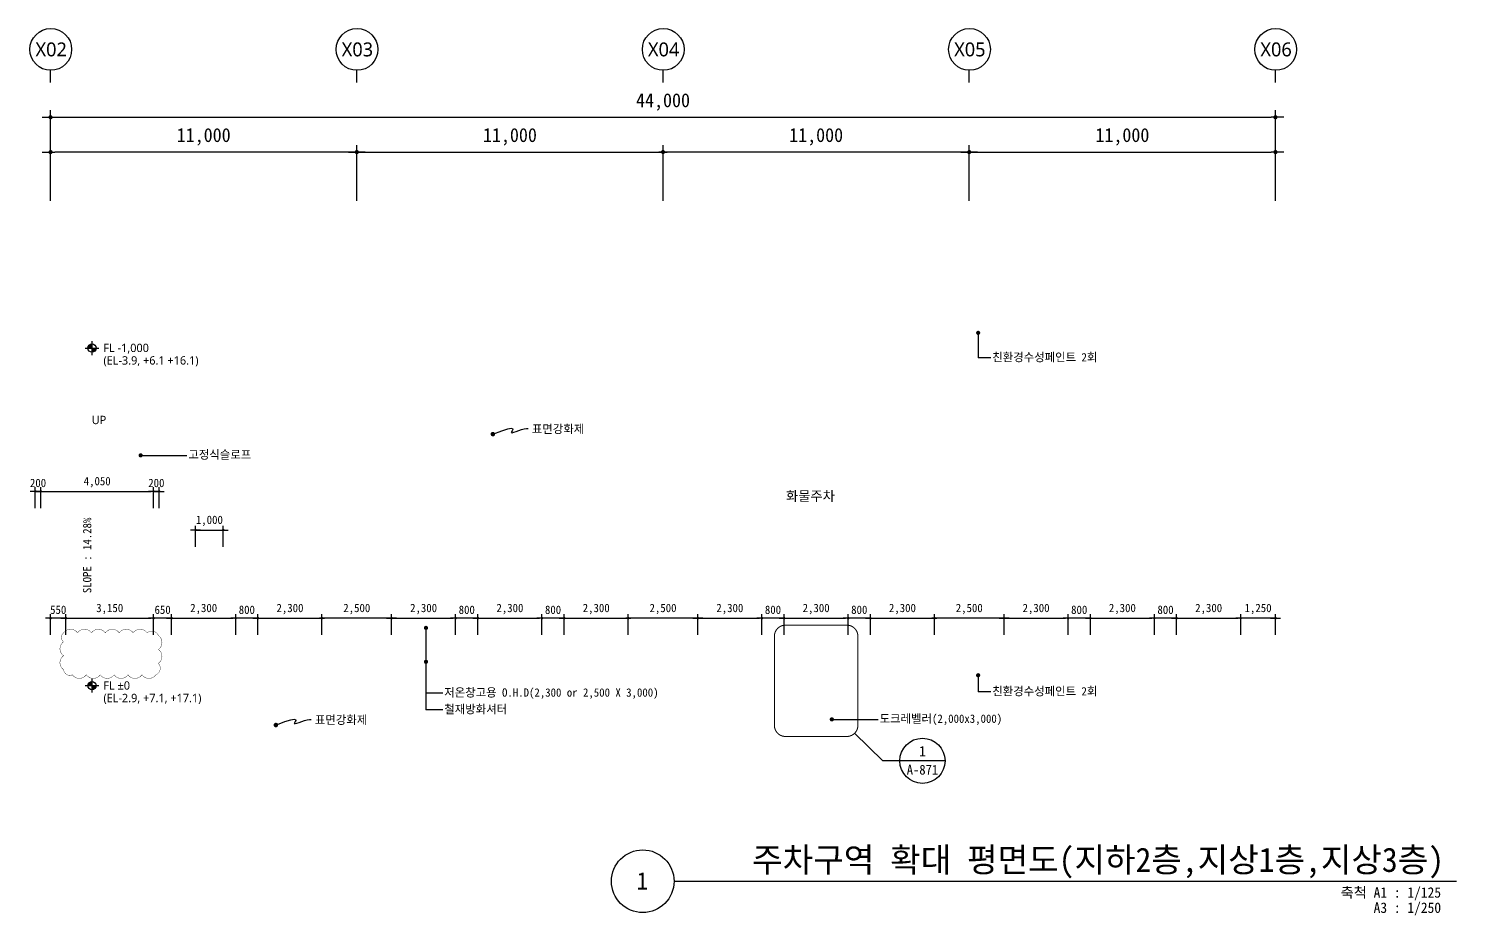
# Model space of a CAD drawing. Header units: inches. Extents: x 3675 to 732988, y -33059 to 70575.
# Drawn here: x 440987 to 492277, y 37964 to 69825 of the extents above; entities that cross this region are included whole.
import ezdxf
from ezdxf.enums import TextEntityAlignment as Align

# ---------------------------------------------------------------- set-up
doc = ezdxf.new("R2010")
doc.units = ezdxf.units.IN
doc.header["$MEASUREMENT"] = 0
doc.linetypes.add('DASHDOTX2', pattern=[2, 1, -0.5, 0, -0.5])
doc.layers.get('0').update_dxf_attribs({"linetype": 'CONTINUOUS'})
for name, color, linetype, lineweight in [('A-AXIS-BUBL', 7, 'CONTINUOUS', 25), ('A-DIMS', 7, 'CONTINUOUS', 25), ('A-MKXS-LEAD', 7, 'CONTINUOUS', 25), ('A-MKXS-MAK2', 3, 'DASHDOTX2', 25), ('A-MKXS-TEXT1', 3, 'CONTINUOUS', 25), ('A-MKXS-TEXT2', 7, 'CONTINUOUS', 25), ('A-MKXX-NAME', 3, 'CONTINUOUS', 25), ('A-XXXX-SYMB', 7, 'CONTINUOUS', 25), ('A-XXXX-TXT1', 3, 'CONTINUOUS', 25), ('A-XXXX-TXT2', 3, 'CONTINUOUS', 25), ('REV-202205', 20, 'CONTINUOUS', 25)]:
    doc.layers.add(name, color=color, linetype=linetype, lineweight=lineweight)
doc.styles.add('HY울릉도L', font='H2GTRE.TTF')
doc.styles.add('돋움체', font='')
doc.styles.add('맑은고딕', font='malgun.ttf')
doc.styles.get('돋움체').set_extended_font_data('DotumChe')
doc.dimstyles.new('CDIM', dxfattribs={"dimtxt": 2, "dimasz": 0.6, "dimexe": 1, "dimexo": 1, "dimgap": 1, "dimtad": 1, "dimdec": 0, "dimrnd": 0.5, "dimzin": 0, "dimdsep": 32, "dimlunit": 6, "dimtxsty": 'HY울릉도L', "dimblk1": '_CIDOT', "dimblk2": '_CIDOT', "dimsah": 1, "dimcen": 4.5, "dimclrd": 2, "dimclre": 2, "dimclrt": 7, "dimadec": 0, "dimazin": 0, "dimtfac": 1, "dimtdec": 0, "dimtix": 1, "dimtmove": 2, "dimatfit": 1, "dimldrblk": '_CIDOT', "dimfxl": 1, "dimtolj": 1, "dimtzin": 0, "dimlwd": -1, "dimarcsym": 0})

# ---------------------------------------------------------------- blocks, each defined once
blk = doc.blocks.new('_CIDOT')
at = {"color": 0, "linetype": 'ByBlock'}
blk.add_line((2, 0), (-1, 0), dxfattribs=at)
at = {"color": 0, "linetype": 'ByBlock', "const_width": 0.5}
blk.add_lwpolyline([(-0.25, 0, 1), (0.25, 0, 1)], format="xyb", close=True, dxfattribs=at)
blk = doc.blocks.new('*D474')
at = {"layer": 'A-DIMS', "lineweight": -2, "transparency": 16777216}
for p, q in [((445477, 48043), (445477, 48793)), ((446127, 48043), (446127, 48793))]:
    blk.add_line(p, q, dxfattribs=at)
at = {"layer": 'A-DIMS', "transparency": 16777216}
for p, q in [((445387, 48643), (445297, 48643)), ((446127, 48643), (445477, 48643)), ((446217, 48643), (446307, 48643))]:
    blk.add_line(p, q, dxfattribs=at)
at = {"layer": 'A-DIMS', "transparency": 16777216, "xscale": 90, "yscale": 90, "zscale": 90}
blk.add_blockref('_CIDOT', (445477, 48643), dxfattribs=at)
at = {"layer": 'A-DIMS', "transparency": 16777216, "xscale": 90, "yscale": 90, "zscale": 90, "rotation": 180}
blk.add_blockref('_CIDOT', (446127, 48643), dxfattribs=at)
at = {"layer": 'A-DIMS', "color": 3, "transparency": 16777216, "insert": (445802, 48943), "char_height": 300, "attachment_point": 5, "style": '돋움체'}
blk.add_mtext('\\A1;650', dxfattribs=at)
blk = doc.blocks.new('*D475')
at = {"layer": 'A-DIMS', "lineweight": -2, "transparency": 16777216}
for p, q in [((446127, 48043), (446127, 48793)), ((448427, 48043), (448427, 48793))]:
    blk.add_line(p, q, dxfattribs=at)
at = {"layer": 'A-DIMS', "transparency": 16777216}
blk.add_line((446217, 48643), (448337, 48643), dxfattribs=at)
at = {"layer": 'A-DIMS', "transparency": 16777216, "xscale": 90, "yscale": 90, "zscale": 90, "rotation": 180}
blk.add_blockref('_CIDOT', (446127, 48643), dxfattribs=at)
at = {"layer": 'A-DIMS', "transparency": 16777216, "xscale": 90, "yscale": 90, "zscale": 90}
blk.add_blockref('_CIDOT', (448427, 48643), dxfattribs=at)
at = {"layer": 'A-DIMS', "color": 3, "transparency": 16777216, "insert": (447277, 48972), "char_height": 300, "attachment_point": 5, "style": '돋움체'}
blk.add_mtext('\\A1;2,300', dxfattribs=at)
blk = doc.blocks.new('*D476')
at = {"layer": 'A-DIMS', "lineweight": -2, "transparency": 16777216}
for p, q in [((451527, 48043), (451527, 48793)), ((454027, 48043), (454027, 48793))]:
    blk.add_line(p, q, dxfattribs=at)
at = {"layer": 'A-DIMS', "transparency": 16777216}
blk.add_line((453937, 48643), (451617, 48643), dxfattribs=at)
at = {"layer": 'A-DIMS', "transparency": 16777216, "xscale": 90, "yscale": 90, "zscale": 90, "rotation": 180}
blk.add_blockref('_CIDOT', (451527, 48643), dxfattribs=at)
at = {"layer": 'A-DIMS', "transparency": 16777216, "xscale": 90, "yscale": 90, "zscale": 90}
blk.add_blockref('_CIDOT', (454027, 48643), dxfattribs=at)
at = {"layer": 'A-DIMS', "color": 3, "transparency": 16777216, "insert": (452777, 48972), "char_height": 300, "attachment_point": 5, "style": '돋움체'}
blk.add_mtext('\\A1;2,500', dxfattribs=at)
blk = doc.blocks.new('*D477')
at = {"layer": 'A-DIMS', "lineweight": -2, "transparency": 16777216}
for p, q in [((442327, 48043), (442327, 48793)), ((445477, 48043), (445477, 48793))]:
    blk.add_line(p, q, dxfattribs=at)
at = {"layer": 'A-DIMS', "transparency": 16777216}
blk.add_line((442417, 48643), (445387, 48643), dxfattribs=at)
at = {"layer": 'A-DIMS', "transparency": 16777216, "xscale": 90, "yscale": 90, "zscale": 90, "rotation": 180}
blk.add_blockref('_CIDOT', (442327, 48643), dxfattribs=at)
at = {"layer": 'A-DIMS', "transparency": 16777216, "xscale": 90, "yscale": 90, "zscale": 90}
blk.add_blockref('_CIDOT', (445477, 48643), dxfattribs=at)
at = {"layer": 'A-DIMS', "color": 3, "transparency": 16777216, "insert": (443902, 48972), "char_height": 300, "attachment_point": 5, "style": '돋움체'}
blk.add_mtext('\\A1;3,150', dxfattribs=at)
blk = doc.blocks.new('*D478')
at = {"layer": 'A-DIMS', "lineweight": -2, "transparency": 16777216}
for p, q in [((441777, 48043), (441777, 48793)), ((442327, 48043), (442327, 48793))]:
    blk.add_line(p, q, dxfattribs=at)
at = {"layer": 'A-DIMS', "transparency": 16777216}
for p, q in [((441687, 48643), (441597, 48643)), ((442327, 48643), (441777, 48643)), ((442417, 48643), (442507, 48643))]:
    blk.add_line(p, q, dxfattribs=at)
at = {"layer": 'A-DIMS', "transparency": 16777216, "xscale": 90, "yscale": 90, "zscale": 90}
blk.add_blockref('_CIDOT', (441777, 48643), dxfattribs=at)
at = {"layer": 'A-DIMS', "transparency": 16777216, "xscale": 90, "yscale": 90, "zscale": 90, "rotation": 180}
blk.add_blockref('_CIDOT', (442327, 48643), dxfattribs=at)
at = {"layer": 'A-DIMS', "color": 3, "transparency": 16777216, "insert": (442052, 48943), "char_height": 300, "attachment_point": 5, "style": '돋움체'}
blk.add_mtext('\\A1;550', dxfattribs=at)
blk = doc.blocks.new('*D479')
at = {"layer": 'A-DIMS', "lineweight": -2, "transparency": 16777216}
for p, q in [((448427, 48043), (448427, 48793)), ((449227, 48043), (449227, 48793))]:
    blk.add_line(p, q, dxfattribs=at)
at = {"layer": 'A-DIMS', "transparency": 16777216}
for p, q in [((448337, 48643), (448247, 48643)), ((449227, 48643), (448427, 48643)), ((449317, 48643), (449407, 48643))]:
    blk.add_line(p, q, dxfattribs=at)
at = {"layer": 'A-DIMS', "transparency": 16777216, "xscale": 90, "yscale": 90, "zscale": 90}
blk.add_blockref('_CIDOT', (448427, 48643), dxfattribs=at)
at = {"layer": 'A-DIMS', "transparency": 16777216, "xscale": 90, "yscale": 90, "zscale": 90, "rotation": 180}
blk.add_blockref('_CIDOT', (449227, 48643), dxfattribs=at)
at = {"layer": 'A-DIMS', "color": 3, "transparency": 16777216, "insert": (448827, 48943), "char_height": 300, "attachment_point": 5, "style": '돋움체'}
blk.add_mtext('\\A1;800', dxfattribs=at)
blk = doc.blocks.new('*D480')
at = {"layer": 'A-DIMS', "lineweight": -2, "transparency": 16777216}
for p, q in [((449227, 48043), (449227, 48793)), ((451527, 48043), (451527, 48793))]:
    blk.add_line(p, q, dxfattribs=at)
at = {"layer": 'A-DIMS', "transparency": 16777216}
blk.add_line((449317, 48643), (451437, 48643), dxfattribs=at)
at = {"layer": 'A-DIMS', "transparency": 16777216, "xscale": 90, "yscale": 90, "zscale": 90, "rotation": 180}
blk.add_blockref('_CIDOT', (449227, 48643), dxfattribs=at)
at = {"layer": 'A-DIMS', "transparency": 16777216, "xscale": 90, "yscale": 90, "zscale": 90}
blk.add_blockref('_CIDOT', (451527, 48643), dxfattribs=at)
at = {"layer": 'A-DIMS', "color": 3, "transparency": 16777216, "insert": (450377, 48972), "char_height": 300, "attachment_point": 5, "style": '돋움체'}
blk.add_mtext('\\A1;2,300', dxfattribs=at)
blk = doc.blocks.new('*D481')
at = {"layer": 'A-DIMS', "lineweight": -2, "transparency": 16777216}
for p, q in [((454027, 48043), (454027, 48793)), ((456327, 48043), (456327, 48793))]:
    blk.add_line(p, q, dxfattribs=at)
at = {"layer": 'A-DIMS', "transparency": 16777216}
blk.add_line((454117, 48643), (456237, 48643), dxfattribs=at)
at = {"layer": 'A-DIMS', "transparency": 16777216, "xscale": 90, "yscale": 90, "zscale": 90, "rotation": 180}
blk.add_blockref('_CIDOT', (454027, 48643), dxfattribs=at)
at = {"layer": 'A-DIMS', "transparency": 16777216, "xscale": 90, "yscale": 90, "zscale": 90}
blk.add_blockref('_CIDOT', (456327, 48643), dxfattribs=at)
at = {"layer": 'A-DIMS', "color": 3, "transparency": 16777216, "insert": (455177, 48972), "char_height": 300, "attachment_point": 5, "style": '돋움체'}
blk.add_mtext('\\A1;2,300', dxfattribs=at)
blk = doc.blocks.new('*D482')
at = {"layer": 'A-DIMS', "lineweight": -2, "transparency": 16777216}
for p, q in [((456327, 48043), (456327, 48793)), ((457127, 48043), (457127, 48793))]:
    blk.add_line(p, q, dxfattribs=at)
at = {"layer": 'A-DIMS', "transparency": 16777216}
for p, q in [((456237, 48643), (456147, 48643)), ((457127, 48643), (456327, 48643)), ((457217, 48643), (457307, 48643))]:
    blk.add_line(p, q, dxfattribs=at)
at = {"layer": 'A-DIMS', "transparency": 16777216, "xscale": 90, "yscale": 90, "zscale": 90}
blk.add_blockref('_CIDOT', (456327, 48643), dxfattribs=at)
at = {"layer": 'A-DIMS', "transparency": 16777216, "xscale": 90, "yscale": 90, "zscale": 90, "rotation": 180}
blk.add_blockref('_CIDOT', (457127, 48643), dxfattribs=at)
at = {"layer": 'A-DIMS', "color": 3, "transparency": 16777216, "insert": (456727, 48943), "char_height": 300, "attachment_point": 5, "style": '돋움체'}
blk.add_mtext('\\A1;800', dxfattribs=at)
blk = doc.blocks.new('*D483')
at = {"layer": 'A-DIMS', "lineweight": -2, "transparency": 16777216}
for p, q in [((457127, 48043), (457127, 48793)), ((459427, 48043), (459427, 48793))]:
    blk.add_line(p, q, dxfattribs=at)
at = {"layer": 'A-DIMS', "transparency": 16777216}
blk.add_line((457217, 48643), (459337, 48643), dxfattribs=at)
at = {"layer": 'A-DIMS', "transparency": 16777216, "xscale": 90, "yscale": 90, "zscale": 90, "rotation": 180}
blk.add_blockref('_CIDOT', (457127, 48643), dxfattribs=at)
at = {"layer": 'A-DIMS', "transparency": 16777216, "xscale": 90, "yscale": 90, "zscale": 90}
blk.add_blockref('_CIDOT', (459427, 48643), dxfattribs=at)
at = {"layer": 'A-DIMS', "color": 3, "transparency": 16777216, "insert": (458277, 48972), "char_height": 300, "attachment_point": 5, "style": '돋움체'}
blk.add_mtext('\\A1;2,300', dxfattribs=at)
blk = doc.blocks.new('*D484')
at = {"layer": 'A-DIMS', "lineweight": -2, "transparency": 16777216}
for p, q in [((459427, 48043), (459427, 48793)), ((460227, 48043), (460227, 48793))]:
    blk.add_line(p, q, dxfattribs=at)
at = {"layer": 'A-DIMS', "transparency": 16777216}
for p, q in [((459337, 48643), (459247, 48643)), ((460227, 48643), (459427, 48643)), ((460317, 48643), (460407, 48643))]:
    blk.add_line(p, q, dxfattribs=at)
at = {"layer": 'A-DIMS', "transparency": 16777216, "xscale": 90, "yscale": 90, "zscale": 90}
blk.add_blockref('_CIDOT', (459427, 48643), dxfattribs=at)
at = {"layer": 'A-DIMS', "transparency": 16777216, "xscale": 90, "yscale": 90, "zscale": 90, "rotation": 180}
blk.add_blockref('_CIDOT', (460227, 48643), dxfattribs=at)
at = {"layer": 'A-DIMS', "color": 3, "transparency": 16777216, "insert": (459827, 48943), "char_height": 300, "attachment_point": 5, "style": '돋움체'}
blk.add_mtext('\\A1;800', dxfattribs=at)
blk = doc.blocks.new('*D485')
at = {"layer": 'A-DIMS', "lineweight": -2, "transparency": 16777216}
for p, q in [((460227, 48043), (460227, 48793)), ((462527, 48043), (462527, 48793))]:
    blk.add_line(p, q, dxfattribs=at)
at = {"layer": 'A-DIMS', "transparency": 16777216}
blk.add_line((460317, 48643), (462437, 48643), dxfattribs=at)
at = {"layer": 'A-DIMS', "transparency": 16777216, "xscale": 90, "yscale": 90, "zscale": 90, "rotation": 180}
blk.add_blockref('_CIDOT', (460227, 48643), dxfattribs=at)
at = {"layer": 'A-DIMS', "transparency": 16777216, "xscale": 90, "yscale": 90, "zscale": 90}
blk.add_blockref('_CIDOT', (462527, 48643), dxfattribs=at)
at = {"layer": 'A-DIMS', "color": 3, "transparency": 16777216, "insert": (461377, 48972), "char_height": 300, "attachment_point": 5, "style": '돋움체'}
blk.add_mtext('\\A1;2,300', dxfattribs=at)
blk = doc.blocks.new('*D486')
at = {"layer": 'A-DIMS', "lineweight": -2, "transparency": 16777216}
for p, q in [((462527, 48043), (462527, 48793)), ((465027, 48043), (465027, 48793))]:
    blk.add_line(p, q, dxfattribs=at)
at = {"layer": 'A-DIMS', "transparency": 16777216}
blk.add_line((464937, 48643), (462617, 48643), dxfattribs=at)
at = {"layer": 'A-DIMS', "transparency": 16777216, "xscale": 90, "yscale": 90, "zscale": 90, "rotation": 180}
blk.add_blockref('_CIDOT', (462527, 48643), dxfattribs=at)
at = {"layer": 'A-DIMS', "transparency": 16777216, "xscale": 90, "yscale": 90, "zscale": 90}
blk.add_blockref('_CIDOT', (465027, 48643), dxfattribs=at)
at = {"layer": 'A-DIMS', "color": 3, "transparency": 16777216, "insert": (463777, 48972), "char_height": 300, "attachment_point": 5, "style": '돋움체'}
blk.add_mtext('\\A1;2,500', dxfattribs=at)
blk = doc.blocks.new('*D487')
at = {"layer": 'A-DIMS', "lineweight": -2, "transparency": 16777216}
for p, q in [((465027, 48043), (465027, 48793)), ((467327, 48043), (467327, 48793))]:
    blk.add_line(p, q, dxfattribs=at)
at = {"layer": 'A-DIMS', "transparency": 16777216}
blk.add_line((465117, 48643), (467237, 48643), dxfattribs=at)
at = {"layer": 'A-DIMS', "transparency": 16777216, "xscale": 90, "yscale": 90, "zscale": 90, "rotation": 180}
blk.add_blockref('_CIDOT', (465027, 48643), dxfattribs=at)
at = {"layer": 'A-DIMS', "transparency": 16777216, "xscale": 90, "yscale": 90, "zscale": 90}
blk.add_blockref('_CIDOT', (467327, 48643), dxfattribs=at)
at = {"layer": 'A-DIMS', "color": 3, "transparency": 16777216, "insert": (466177, 48972), "char_height": 300, "attachment_point": 5, "style": '돋움체'}
blk.add_mtext('\\A1;2,300', dxfattribs=at)
blk = doc.blocks.new('*D488')
at = {"layer": 'A-DIMS', "lineweight": -2, "transparency": 16777216}
for p, q in [((467327, 48043), (467327, 48793)), ((468127, 48043), (468127, 48793))]:
    blk.add_line(p, q, dxfattribs=at)
at = {"layer": 'A-DIMS', "transparency": 16777216}
for p, q in [((467237, 48643), (467147, 48643)), ((468127, 48643), (467327, 48643)), ((468217, 48643), (468307, 48643))]:
    blk.add_line(p, q, dxfattribs=at)
at = {"layer": 'A-DIMS', "transparency": 16777216, "xscale": 90, "yscale": 90, "zscale": 90}
blk.add_blockref('_CIDOT', (467327, 48643), dxfattribs=at)
at = {"layer": 'A-DIMS', "transparency": 16777216, "xscale": 90, "yscale": 90, "zscale": 90, "rotation": 180}
blk.add_blockref('_CIDOT', (468127, 48643), dxfattribs=at)
at = {"layer": 'A-DIMS', "color": 3, "transparency": 16777216, "insert": (467727, 48943), "char_height": 300, "attachment_point": 5, "style": '돋움체'}
blk.add_mtext('\\A1;800', dxfattribs=at)
blk = doc.blocks.new('*D489')
at = {"layer": 'A-DIMS', "lineweight": -2, "transparency": 16777216}
for p, q in [((468127, 48043), (468127, 48793)), ((470427, 48043), (470427, 48793))]:
    blk.add_line(p, q, dxfattribs=at)
at = {"layer": 'A-DIMS', "transparency": 16777216}
blk.add_line((468217, 48643), (470337, 48643), dxfattribs=at)
at = {"layer": 'A-DIMS', "transparency": 16777216, "xscale": 90, "yscale": 90, "zscale": 90, "rotation": 180}
blk.add_blockref('_CIDOT', (468127, 48643), dxfattribs=at)
at = {"layer": 'A-DIMS', "transparency": 16777216, "xscale": 90, "yscale": 90, "zscale": 90}
blk.add_blockref('_CIDOT', (470427, 48643), dxfattribs=at)
at = {"layer": 'A-DIMS', "color": 3, "transparency": 16777216, "insert": (469277, 48972), "char_height": 300, "attachment_point": 5, "style": '돋움체'}
blk.add_mtext('\\A1;2,300', dxfattribs=at)
blk = doc.blocks.new('*D490')
at = {"layer": 'A-DIMS', "lineweight": -2, "transparency": 16777216}
for p, q in [((470427, 48043), (470427, 48793)), ((471227, 48043), (471227, 48793))]:
    blk.add_line(p, q, dxfattribs=at)
at = {"layer": 'A-DIMS', "transparency": 16777216}
for p, q in [((470337, 48643), (470247, 48643)), ((471227, 48643), (470427, 48643)), ((471317, 48643), (471407, 48643))]:
    blk.add_line(p, q, dxfattribs=at)
at = {"layer": 'A-DIMS', "transparency": 16777216, "xscale": 90, "yscale": 90, "zscale": 90}
blk.add_blockref('_CIDOT', (470427, 48643), dxfattribs=at)
at = {"layer": 'A-DIMS', "transparency": 16777216, "xscale": 90, "yscale": 90, "zscale": 90, "rotation": 180}
blk.add_blockref('_CIDOT', (471227, 48643), dxfattribs=at)
at = {"layer": 'A-DIMS', "color": 3, "transparency": 16777216, "insert": (470827, 48943), "char_height": 300, "attachment_point": 5, "style": '돋움체'}
blk.add_mtext('\\A1;800', dxfattribs=at)
blk = doc.blocks.new('*D491')
at = {"layer": 'A-DIMS', "lineweight": -2, "transparency": 16777216}
for p, q in [((471227, 48043), (471227, 48793)), ((473527, 48043), (473527, 48793))]:
    blk.add_line(p, q, dxfattribs=at)
at = {"layer": 'A-DIMS', "transparency": 16777216}
blk.add_line((471317, 48643), (473437, 48643), dxfattribs=at)
at = {"layer": 'A-DIMS', "transparency": 16777216, "xscale": 90, "yscale": 90, "zscale": 90, "rotation": 180}
blk.add_blockref('_CIDOT', (471227, 48643), dxfattribs=at)
at = {"layer": 'A-DIMS', "transparency": 16777216, "xscale": 90, "yscale": 90, "zscale": 90}
blk.add_blockref('_CIDOT', (473527, 48643), dxfattribs=at)
at = {"layer": 'A-DIMS', "color": 3, "transparency": 16777216, "insert": (472377, 48972), "char_height": 300, "attachment_point": 5, "style": '돋움체'}
blk.add_mtext('\\A1;2,300', dxfattribs=at)
blk = doc.blocks.new('*D492')
at = {"layer": 'A-DIMS', "lineweight": -2, "transparency": 16777216}
for p, q in [((441427, 52600), (441427, 53350)), ((445477, 52600), (445477, 53350))]:
    blk.add_line(p, q, dxfattribs=at)
at = {"layer": 'A-DIMS', "transparency": 16777216}
blk.add_line((441517, 53200), (445387, 53200), dxfattribs=at)
at = {"layer": 'A-DIMS', "transparency": 16777216, "xscale": 90, "yscale": 90, "zscale": 90, "rotation": 180}
blk.add_blockref('_CIDOT', (441427, 53200), dxfattribs=at)
at = {"layer": 'A-DIMS', "transparency": 16777216, "xscale": 90, "yscale": 90, "zscale": 90}
blk.add_blockref('_CIDOT', (445477, 53200), dxfattribs=at)
at = {"layer": 'A-DIMS', "color": 3, "transparency": 16777216, "insert": (443452, 53528), "char_height": 300, "attachment_point": 5, "style": '돋움체'}
blk.add_mtext('\\A1;4,050', dxfattribs=at)
blk = doc.blocks.new('*D493')
at = {"layer": 'A-DIMS', "lineweight": -2, "transparency": 16777216}
for p, q in [((441227, 52600), (441227, 53350)), ((441427, 52600), (441427, 53350))]:
    blk.add_line(p, q, dxfattribs=at)
at = {"layer": 'A-DIMS', "transparency": 16777216}
for p, q in [((441137, 53200), (441047, 53200)), ((441427, 53200), (441227, 53200)), ((441517, 53200), (441607, 53200))]:
    blk.add_line(p, q, dxfattribs=at)
at = {"layer": 'A-DIMS', "transparency": 16777216, "xscale": 90, "yscale": 90, "zscale": 90}
blk.add_blockref('_CIDOT', (441227, 53200), dxfattribs=at)
at = {"layer": 'A-DIMS', "transparency": 16777216, "xscale": 90, "yscale": 90, "zscale": 90, "rotation": 180}
blk.add_blockref('_CIDOT', (441427, 53200), dxfattribs=at)
at = {"layer": 'A-DIMS', "color": 3, "transparency": 16777216, "insert": (441327, 53500), "char_height": 300, "attachment_point": 5, "style": '돋움체'}
blk.add_mtext('\\A1;200', dxfattribs=at)
blk = doc.blocks.new('*D494')
at = {"layer": 'A-DIMS', "lineweight": -2, "transparency": 16777216}
for p, q in [((445477, 52600), (445477, 53350)), ((445677, 52600), (445677, 53350))]:
    blk.add_line(p, q, dxfattribs=at)
at = {"layer": 'A-DIMS', "transparency": 16777216}
for p, q in [((445387, 53200), (445297, 53200)), ((445677, 53200), (445477, 53200)), ((445767, 53200), (445857, 53200))]:
    blk.add_line(p, q, dxfattribs=at)
at = {"layer": 'A-DIMS', "transparency": 16777216, "xscale": 90, "yscale": 90, "zscale": 90}
blk.add_blockref('_CIDOT', (445477, 53200), dxfattribs=at)
at = {"layer": 'A-DIMS', "transparency": 16777216, "xscale": 90, "yscale": 90, "zscale": 90, "rotation": 180}
blk.add_blockref('_CIDOT', (445677, 53200), dxfattribs=at)
at = {"layer": 'A-DIMS', "color": 3, "transparency": 16777216, "insert": (445577, 53500), "char_height": 300, "attachment_point": 5, "style": '돋움체'}
blk.add_mtext('\\A1;200', dxfattribs=at)
blk = doc.blocks.new('*D495')
at = {"layer": 'A-DIMS', "lineweight": -2, "transparency": 16777216}
for p, q in [((441777, 63638), (441777, 65638)), ((452777, 63638), (452777, 65638))]:
    blk.add_line(p, q, dxfattribs=at)
at = {"layer": 'A-DIMS', "transparency": 16777216}
blk.add_line((452627, 65388), (441927, 65388), dxfattribs=at)
at = {"layer": 'A-DIMS', "transparency": 16777216, "xscale": 150, "yscale": 150, "zscale": 150, "rotation": 180}
blk.add_blockref('_CIDOT', (441777, 65388), dxfattribs=at)
at = {"layer": 'A-DIMS', "transparency": 16777216, "xscale": 150, "yscale": 150, "zscale": 150}
blk.add_blockref('_CIDOT', (452777, 65388), dxfattribs=at)
at = {"layer": 'A-DIMS', "color": 3, "transparency": 16777216, "insert": (447277, 65935), "char_height": 500, "attachment_point": 5, "style": '돋움체'}
blk.add_mtext('\\A1;11,000', dxfattribs=at)
blk = doc.blocks.new('*D496')
at = {"layer": 'A-DIMS', "lineweight": -2, "transparency": 16777216}
for p, q in [((441777, 63638), (441777, 66888)), ((485777, 63638), (485777, 66888))]:
    blk.add_line(p, q, dxfattribs=at)
at = {"layer": 'A-DIMS', "transparency": 16777216}
blk.add_line((441927, 66638), (485627, 66638), dxfattribs=at)
at = {"layer": 'A-DIMS', "transparency": 16777216, "xscale": 150, "yscale": 150, "zscale": 150, "rotation": 180}
blk.add_blockref('_CIDOT', (441777, 66638), dxfattribs=at)
at = {"layer": 'A-DIMS', "transparency": 16777216, "xscale": 150, "yscale": 150, "zscale": 150}
blk.add_blockref('_CIDOT', (485777, 66638), dxfattribs=at)
at = {"layer": 'A-DIMS', "color": 3, "transparency": 16777216, "insert": (463777, 67185), "char_height": 500, "attachment_point": 5, "style": '돋움체'}
blk.add_mtext('\\A1;44,000', dxfattribs=at)
blk = doc.blocks.new('*D497')
at = {"layer": 'A-DIMS', "lineweight": -2, "transparency": 16777216}
for p, q in [((452777, 63638), (452777, 65638)), ((463777, 63638), (463777, 65638))]:
    blk.add_line(p, q, dxfattribs=at)
at = {"layer": 'A-DIMS', "transparency": 16777216}
blk.add_line((452927, 65388), (463627, 65388), dxfattribs=at)
at = {"layer": 'A-DIMS', "transparency": 16777216, "xscale": 150, "yscale": 150, "zscale": 150, "rotation": 180}
blk.add_blockref('_CIDOT', (452777, 65388), dxfattribs=at)
at = {"layer": 'A-DIMS', "transparency": 16777216, "xscale": 150, "yscale": 150, "zscale": 150}
blk.add_blockref('_CIDOT', (463777, 65388), dxfattribs=at)
at = {"layer": 'A-DIMS', "color": 3, "transparency": 16777216, "insert": (458277, 65935), "char_height": 500, "attachment_point": 5, "style": '돋움체'}
blk.add_mtext('\\A1;11,000', dxfattribs=at)
blk = doc.blocks.new('*D498')
at = {"layer": 'A-DIMS', "lineweight": -2, "transparency": 16777216}
for p, q in [((474777, 63638), (474777, 65638)), ((485777, 63638), (485777, 65638))]:
    blk.add_line(p, q, dxfattribs=at)
at = {"layer": 'A-DIMS', "transparency": 16777216}
blk.add_line((474927, 65388), (485627, 65388), dxfattribs=at)
at = {"layer": 'A-DIMS', "transparency": 16777216, "xscale": 150, "yscale": 150, "zscale": 150, "rotation": 180}
blk.add_blockref('_CIDOT', (474777, 65388), dxfattribs=at)
at = {"layer": 'A-DIMS', "transparency": 16777216, "xscale": 150, "yscale": 150, "zscale": 150}
blk.add_blockref('_CIDOT', (485777, 65388), dxfattribs=at)
at = {"layer": 'A-DIMS', "color": 3, "transparency": 16777216, "insert": (480277, 65935), "char_height": 500, "attachment_point": 5, "style": '돋움체'}
blk.add_mtext('\\A1;11,000', dxfattribs=at)
blk = doc.blocks.new('*D499')
at = {"layer": 'A-DIMS', "lineweight": -2, "transparency": 16777216}
for p, q in [((463777, 63638), (463777, 65638)), ((474777, 63638), (474777, 65638))]:
    blk.add_line(p, q, dxfattribs=at)
at = {"layer": 'A-DIMS', "transparency": 16777216}
blk.add_line((474627, 65388), (463927, 65388), dxfattribs=at)
at = {"layer": 'A-DIMS', "transparency": 16777216, "xscale": 150, "yscale": 150, "zscale": 150, "rotation": 180}
blk.add_blockref('_CIDOT', (463777, 65388), dxfattribs=at)
at = {"layer": 'A-DIMS', "transparency": 16777216, "xscale": 150, "yscale": 150, "zscale": 150}
blk.add_blockref('_CIDOT', (474777, 65388), dxfattribs=at)
at = {"layer": 'A-DIMS', "color": 3, "transparency": 16777216, "insert": (469277, 65935), "char_height": 500, "attachment_point": 5, "style": '돋움체'}
blk.add_mtext('\\A1;11,000', dxfattribs=at)
blk = doc.blocks.new('*D468')
at = {"layer": 'A-DIMS', "lineweight": -2, "transparency": 16777216}
for p, q in [((473527, 48043), (473527, 48793)), ((476027, 48043), (476027, 48793))]:
    blk.add_line(p, q, dxfattribs=at)
at = {"layer": 'A-DIMS', "transparency": 16777216}
blk.add_line((475937, 48643), (473617, 48643), dxfattribs=at)
at = {"layer": 'A-DIMS', "transparency": 16777216, "xscale": 90, "yscale": 90, "zscale": 90, "rotation": 180}
blk.add_blockref('_CIDOT', (473527, 48643), dxfattribs=at)
at = {"layer": 'A-DIMS', "transparency": 16777216, "xscale": 90, "yscale": 90, "zscale": 90}
blk.add_blockref('_CIDOT', (476027, 48643), dxfattribs=at)
at = {"layer": 'A-DIMS', "color": 3, "transparency": 16777216, "insert": (474777, 48972), "char_height": 300, "attachment_point": 5, "style": '돋움체'}
blk.add_mtext('\\A1;2,500', dxfattribs=at)
blk = doc.blocks.new('*D469')
at = {"layer": 'A-DIMS', "lineweight": -2, "transparency": 16777216}
for p, q in [((476027, 48043), (476027, 48793)), ((478327, 48043), (478327, 48793))]:
    blk.add_line(p, q, dxfattribs=at)
at = {"layer": 'A-DIMS', "transparency": 16777216}
blk.add_line((476117, 48643), (478237, 48643), dxfattribs=at)
at = {"layer": 'A-DIMS', "transparency": 16777216, "xscale": 90, "yscale": 90, "zscale": 90, "rotation": 180}
blk.add_blockref('_CIDOT', (476027, 48643), dxfattribs=at)
at = {"layer": 'A-DIMS', "transparency": 16777216, "xscale": 90, "yscale": 90, "zscale": 90}
blk.add_blockref('_CIDOT', (478327, 48643), dxfattribs=at)
at = {"layer": 'A-DIMS', "color": 3, "transparency": 16777216, "insert": (477177, 48972), "char_height": 300, "attachment_point": 5, "style": '돋움체'}
blk.add_mtext('\\A1;2,300', dxfattribs=at)
blk = doc.blocks.new('*D470')
at = {"layer": 'A-DIMS', "lineweight": -2, "transparency": 16777216}
for p, q in [((478327, 48043), (478327, 48793)), ((479127, 48043), (479127, 48793))]:
    blk.add_line(p, q, dxfattribs=at)
at = {"layer": 'A-DIMS', "transparency": 16777216}
for p, q in [((478237, 48643), (478147, 48643)), ((479127, 48643), (478327, 48643)), ((479217, 48643), (479307, 48643))]:
    blk.add_line(p, q, dxfattribs=at)
at = {"layer": 'A-DIMS', "transparency": 16777216, "xscale": 90, "yscale": 90, "zscale": 90}
blk.add_blockref('_CIDOT', (478327, 48643), dxfattribs=at)
at = {"layer": 'A-DIMS', "transparency": 16777216, "xscale": 90, "yscale": 90, "zscale": 90, "rotation": 180}
blk.add_blockref('_CIDOT', (479127, 48643), dxfattribs=at)
at = {"layer": 'A-DIMS', "color": 3, "transparency": 16777216, "insert": (478727, 48943), "char_height": 300, "attachment_point": 5, "style": '돋움체'}
blk.add_mtext('\\A1;800', dxfattribs=at)
blk = doc.blocks.new('*D471')
at = {"layer": 'A-DIMS', "lineweight": -2, "transparency": 16777216}
for p, q in [((479127, 48043), (479127, 48793)), ((481427, 48043), (481427, 48793))]:
    blk.add_line(p, q, dxfattribs=at)
at = {"layer": 'A-DIMS', "transparency": 16777216}
blk.add_line((479217, 48643), (481337, 48643), dxfattribs=at)
at = {"layer": 'A-DIMS', "transparency": 16777216, "xscale": 90, "yscale": 90, "zscale": 90, "rotation": 180}
blk.add_blockref('_CIDOT', (479127, 48643), dxfattribs=at)
at = {"layer": 'A-DIMS', "transparency": 16777216, "xscale": 90, "yscale": 90, "zscale": 90}
blk.add_blockref('_CIDOT', (481427, 48643), dxfattribs=at)
at = {"layer": 'A-DIMS', "color": 3, "transparency": 16777216, "insert": (480277, 48972), "char_height": 300, "attachment_point": 5, "style": '돋움체'}
blk.add_mtext('\\A1;2,300', dxfattribs=at)
blk = doc.blocks.new('*D472')
at = {"layer": 'A-DIMS', "lineweight": -2, "transparency": 16777216}
for p, q in [((481427, 48043), (481427, 48793)), ((482227, 48043), (482227, 48793))]:
    blk.add_line(p, q, dxfattribs=at)
at = {"layer": 'A-DIMS', "transparency": 16777216}
for p, q in [((481337, 48643), (481247, 48643)), ((482227, 48643), (481427, 48643)), ((482317, 48643), (482407, 48643))]:
    blk.add_line(p, q, dxfattribs=at)
at = {"layer": 'A-DIMS', "transparency": 16777216, "xscale": 90, "yscale": 90, "zscale": 90}
blk.add_blockref('_CIDOT', (481427, 48643), dxfattribs=at)
at = {"layer": 'A-DIMS', "transparency": 16777216, "xscale": 90, "yscale": 90, "zscale": 90, "rotation": 180}
blk.add_blockref('_CIDOT', (482227, 48643), dxfattribs=at)
at = {"layer": 'A-DIMS', "color": 3, "transparency": 16777216, "insert": (481827, 48943), "char_height": 300, "attachment_point": 5, "style": '돋움체'}
blk.add_mtext('\\A1;800', dxfattribs=at)
blk = doc.blocks.new('*D473')
at = {"layer": 'A-DIMS', "lineweight": -2, "transparency": 16777216}
for p, q in [((482227, 48043), (482227, 48793)), ((484527, 48043), (484527, 48793))]:
    blk.add_line(p, q, dxfattribs=at)
at = {"layer": 'A-DIMS', "transparency": 16777216}
blk.add_line((482317, 48643), (484437, 48643), dxfattribs=at)
at = {"layer": 'A-DIMS', "transparency": 16777216, "xscale": 90, "yscale": 90, "zscale": 90, "rotation": 180}
blk.add_blockref('_CIDOT', (482227, 48643), dxfattribs=at)
at = {"layer": 'A-DIMS', "transparency": 16777216, "xscale": 90, "yscale": 90, "zscale": 90}
blk.add_blockref('_CIDOT', (484527, 48643), dxfattribs=at)
at = {"layer": 'A-DIMS', "color": 3, "transparency": 16777216, "insert": (483377, 48972), "char_height": 300, "attachment_point": 5, "style": '돋움체'}
blk.add_mtext('\\A1;2,300', dxfattribs=at)
blk = doc.blocks.new('*D501')
at = {"layer": 'A-DIMS', "transparency": 16777216}
for p, q in [((446892, 51810), (446802, 51810)), ((446982, 51810), (447982, 51810)), ((448072, 51810), (448162, 51810))]:
    blk.add_line(p, q, dxfattribs=at)
at = {"layer": 'A-DIMS', "lineweight": -2, "transparency": 16777216}
for p, q in [((446982, 51210), (446982, 51960)), ((447982, 51210), (447982, 51960))]:
    blk.add_line(p, q, dxfattribs=at)
at = {"layer": 'A-DIMS', "transparency": 16777216, "xscale": 90, "yscale": 90, "zscale": 90}
blk.add_blockref('_CIDOT', (446982, 51810), dxfattribs=at)
at = {"layer": 'A-DIMS', "transparency": 16777216, "xscale": 90, "yscale": 90, "zscale": 90, "rotation": 180}
blk.add_blockref('_CIDOT', (447982, 51810), dxfattribs=at)
at = {"layer": 'A-DIMS', "color": 3, "transparency": 16777216, "insert": (447482, 52138), "char_height": 300, "attachment_point": 5, "style": '돋움체'}
blk.add_mtext('\\A1;1,000', dxfattribs=at)
blk = doc.blocks.new('*D538')
at = {"layer": 'A-DIMS', "lineweight": -2, "transparency": 16777216}
for p, q in [((484527, 48043), (484527, 48793)), ((485777, 48043), (485777, 48793))]:
    blk.add_line(p, q, dxfattribs=at)
at = {"layer": 'A-DIMS', "transparency": 16777216}
for p, q in [((484437, 48643), (484347, 48643)), ((485777, 48643), (484527, 48643)), ((485867, 48643), (485957, 48643))]:
    blk.add_line(p, q, dxfattribs=at)
at = {"layer": 'A-DIMS', "transparency": 16777216, "xscale": 90, "yscale": 90, "zscale": 90}
blk.add_blockref('_CIDOT', (484527, 48643), dxfattribs=at)
at = {"layer": 'A-DIMS', "transparency": 16777216, "xscale": 90, "yscale": 90, "zscale": 90, "rotation": 180}
blk.add_blockref('_CIDOT', (485777, 48643), dxfattribs=at)
at = {"layer": 'A-DIMS', "color": 3, "transparency": 16777216, "insert": (485152, 48972), "char_height": 300, "attachment_point": 5, "style": '돋움체'}
blk.add_mtext('\\A1;1,250', dxfattribs=at)

msp = doc.modelspace()

# ---------------------------------------------------------------- hatches: boundary and pattern name
at = {"layer": 'A-XXXX-SYMB'}
h = msp.add_hatch(color=256, dxfattribs=at)
h.paths.add_polyline_path([(443265.4, 58496.5, 0.4142136), (443115.4, 58346.5), (443265.4, 58346.5)])
h.paths.add_polyline_path([(443415.4, 58346.5), (443265.4, 58346.5), (443265.4, 58196.5, 0.4142136)])
h = msp.add_hatch(color=256, dxfattribs=at)
h.paths.add_polyline_path([(443265.4, 46368.8, 0.4142136), (443115.4, 46218.8), (443265.4, 46218.8)])
h.paths.add_polyline_path([(443415.4, 46218.8), (443265.4, 46218.8), (443265.4, 46068.8, 0.4142136)])

# ---------------------------------------------------------------- linework, layer by layer
for p, q in [((475547.2, 57993.1), (475097.2, 57993.1)), ((455862.5, 45947.4), (455262.5, 45947.4)), ((475547.2, 45993.1), (475097.2, 45993.1)), ((455862.5, 45347.4), (455262.5, 45347.4))]:
    msp.add_line(p, q)
at = {"layer": 'A-AXIS-BUBL', "ltscale": 0.2}
for p, q in [((441777.4, 67887.5), (441777.4, 68325)), ((452777.4, 67887.5), (452777.4, 68325)), ((463777.4, 67887.5), (463777.4, 68325)), ((474777.4, 67887.5), (474777.4, 68325)), ((485777.4, 67887.5), (485777.4, 68325))]:
    msp.add_line(p, q, dxfattribs=at)
for centre in [(441784.8, 69075), (452784.8, 69075), (463784.8, 69075), (474784.8, 69075), (485784.8, 69075)]:
    msp.add_circle(centre, 750, dxfattribs=at)
at = {"layer": 'A-MKXS-LEAD'}
for p, q in [((475097.2, 58893.1), (475097.2, 57993.1)), ((445011.4, 54492.5), (446671, 54492.5)), ((455262.5, 48294.3), (455262.5, 45347.4)), ((475097.2, 46593.1), (475097.2, 45993.1)), ((469841.3, 45007.2), (471500.9, 45007.2))]:
    msp.add_line(p, q, dxfattribs=at)
at = {"layer": 'A-MKXS-LEAD', "const_width": 75, "elevation": 0}
for points in [[(475097.2, 58930.6, -1), (475097.2, 58855.6, -1)], [(455262.5, 48331.8, -1), (455262.5, 48256.8, -1)], [(455262.5, 47115.1, -1), (455262.5, 47040.1, -1)], [(475097.2, 46630.6, -1), (475097.2, 46555.6, -1)]]:
    msp.add_lwpolyline(points, format="xyb", close=True, dxfattribs=at)
at = {"layer": 'A-MKXS-LEAD'}
for points in [[(457665, 55255), (457990.9, 55377.8), (458203.2, 55444.1), (458324, 55465.6), (458375.3, 55454), (458379.2, 55421), (458357.5, 55378.3), (458332.4, 55337.7), (458325.9, 55310.8), (458354.8, 55306.4), (458415.2, 55321), (458498.1, 55348.4), (458594.4, 55382.1), (458695.1, 55415.7), (458791.1, 55442.9), (458873.4, 55457.3), (458933, 55452.5)], [(449870.1, 44805.1), (450196, 44928), (450408.3, 44994.3), (450529.1, 45015.8), (450580.4, 45004.2), (450584.2, 44971.2), (450562.6, 44928.5), (450537.5, 44887.9), (450531, 44861), (450559.9, 44856.5), (450620.3, 44871.2), (450703.1, 44898.6), (450799.5, 44932.3), (450900.1, 44965.9), (450996.2, 44993.1), (451078.5, 45007.5), (451138, 45002.7)]]:
    msp.add_lwpolyline(points, dxfattribs=at)
for points, const_width in [([(457623.6, 55259.1, 1), (457706.5, 55250.8, 1)], 80), ([(444973.9, 54492.5, -1), (445048.9, 54492.5, -1)], 75), ([(449828.7, 44809.3, 1), (449911.6, 44801, 1)], 80), ([(469803.8, 45007.2, -1), (469878.8, 45007.2, -1)], 75)]:
    msp.add_lwpolyline(points, format="xyb", close=True, dxfattribs=dict(at, const_width=const_width))
at = {"layer": 'A-MKXS-MAK2', "linetype": 'Continuous'}
for p, q in [((471667.3, 43518.7), (470659.2, 44509.2)), ((473909.1, 43518.7), (471667.3, 43518.7))]:
    msp.add_line(p, q, dxfattribs=at)
at = {"layer": 'A-MKXS-MAK2', "ltscale": 250, "const_width": 37.5}
msp.add_lwpolyline([(468177.4, 44393.1), (470377.4, 44393.1, 0.4142136), (470777.4, 44793.1), (470777.4, 47993.1, 0.4142136), (470377.4, 48393.1), (468177.4, 48393.1, 0.4142136), (467777.4, 47993.1), (467777.4, 44793.1, 0.4142136)], format="xyb", close=True, dxfattribs=at)
at = {"layer": 'A-MKXS-MAK2', "linetype": 'Continuous'}
msp.add_circle((473096.6, 43518.7), 812.5, dxfattribs=at)
at = {"layer": 'A-XXXX-SYMB'}
for p, q in [((443265.4, 58596.5), (443265.4, 58096.5)), ((443015.4, 58346.5), (443515.4, 58346.5)), ((443015.4, 46218.8), (443515.4, 46218.8)), ((443265.4, 46468.8), (443265.4, 45968.8)), ((464172.2, 39193.1), (492277.4, 39193.1))]:
    msp.add_line(p, q, dxfattribs=at)
for centre, radius in [((443265.4, 58346.5), 150), ((443265.4, 46218.8), 150), ((463047.2, 39193.1), 1125)]:
    msp.add_circle(centre, radius, dxfattribs=at)
at = {"layer": 'REV-202205', "const_width": 12.5}
msp.add_lwpolyline([(442245, 48115, -0.5205671), (442745, 48115, -0.5205671), (443245, 48115, -0.5205671), (443745, 48115, -0.5205671), (444245, 48115, -0.5205671), (444745, 48115, -0.5205671), (445245, 48115, -0.5205671), (445650, 48020, -0.5205671), (445650, 47520, -0.5205671), (445650, 47020, -0.5205671), (445560, 46610, -0.5205671), (445060, 46610, -0.5205671), (444560, 46610, -0.5205671), (444060, 46610, -0.5205671), (443560, 46610, -0.5205671), (443060, 46610, -0.5205671), (442560, 46610, -0.5205671), (442245, 46795, -0.5205671), (442245, 47295, -0.5205671), (442245, 47795, -0.5205671)], format="xyb", close=True, dxfattribs=at)

# ---------------------------------------------------------------- texts
at = {"layer": 'A-MKXS-TEXT1', "style": '돋움체'}
for s, p in [('친환경수성페인트 2회', (475603, 58018.5)), ('표면강화제', (459067.4, 55439.5)), ('고정식슬로프', (446726.7, 54517.9)), ('저온창고용 O.H.D(2,300 or 2,500 X 3,000)', (455918.3, 45972.8)), ('친환경수성페인트 2회', (475603, 46018.5)), ('표면강화제', (451272.5, 44989.7)), ('철재방화셔터', (455918.3, 45372.8)), ('도크레벨러(2,000x3,000)', (471556.7, 45032.6))]:
    msp.add_text(s, height=300, dxfattribs=at).set_placement(p, align=Align.MIDDLE_LEFT)
msp.add_text('SLOPE : 14.28%%%', height=300, rotation=90, dxfattribs=at).set_placement((443091.3, 49541.6), align=Align.MIDDLE_LEFT)
at = {"layer": 'A-MKXS-TEXT2', "style": '돋움체'}
for s, height, p in [('1', 375, (473096.6, 43863.2)), ('A-871', 350, (473096.6, 43196.9))]:
    msp.add_text(s, height=height, dxfattribs=at).set_placement(p, align=Align.MIDDLE)
at = {"layer": 'A-MKXX-NAME', "style": '맑은고딕'}
msp.add_text('화물주차', height=350, dxfattribs=at).set_placement((469071.4, 53033.7), align=Align.MIDDLE_CENTER)
at = {"layer": 'A-XXXX-TXT1', "style": '돋움체'}
msp.add_text('주차구역 확대 평면도(지하2층,지상1층,지상3층)', height=875, dxfattribs=at).set_placement((491830.8, 39263.8), align=Align.BOTTOM_RIGHT)
msp.add_text('1', height=625, dxfattribs=at).set_placement((463032.8, 39206.4), align=Align.MIDDLE)
for s, p in [('축척 A1 : 1/125', (491725.5, 38977.7)), ('A3 : 1/250', (491725.5, 38430.5))]:
    msp.add_text(s, height=375, dxfattribs=at).set_placement(p, align=Align.TOP_RIGHT)
at = {"layer": 'A-XXXX-TXT2', "ltscale": 0.2, "style": '맑은고딕'}
for s, p in [('X02', (441798.7, 69075.3)), ('X03', (452798.7, 69075.3)), ('X04', (463798.7, 69075.3)), ('X05', (474798.7, 69075.3)), ('X06', (485798.7, 69075.3))]:
    msp.add_text(s, height=500, dxfattribs=at).set_placement(p, align=Align.MIDDLE_CENTER)
at = {"layer": 'A-XXXX-TXT2', "style": '맑은고딕'}
for s, p in [('FL -1,000', (443675.9, 58353.5)), ('(EL-3.9, +6.1 +16.1)', (443675.9, 57903.5)), ('UP', (443255.5, 55764)), ('FL %%P0', (443675.9, 46225.7)), ('(EL-2.9, +7.1, +17.1)', (443675.9, 45775.7))]:
    msp.add_text(s, height=300, dxfattribs=at).set_placement(p, align=Align.MIDDLE_LEFT)

# ---------------------------------------------------------------- dimensions: what is measured, and where the dimension line sits
at = {"layer": 'A-DIMS'}
for base, p1, p2, override, picture, middle in [((485777.4, 66637.5), (441777.4, 63387.5), (485777.4, 63387.5), {"dimscale": 250, "dimtxsty": '돋움체', "dimclrd": 256, "dimclre": 256, "dimclrt": 3}, '*D496', (463777.4, 67185.1)), ((463777.4, 65387.5), (452777.4, 63387.5), (463777.4, 63387.5), {"dimscale": 250, "dimtxsty": '돋움체', "dimclrd": 256, "dimclre": 256, "dimclrt": 3}, '*D497', (458277.4, 65935.1)), ((485777.4, 65387.5), (474777.4, 63387.5), (485777.4, 63387.5), {"dimscale": 250, "dimtxsty": '돋움체', "dimclrd": 256, "dimclre": 256, "dimclrt": 3}, '*D498', (480277.4, 65935.1)), ((445477.4, 53199.7), (441427.4, 52449.7), (445477.4, 52449.7), {"dimscale": 150, "dimtxsty": '돋움체', "dimclrd": 256, "dimclre": 256, "dimclrt": 3}, '*D492', (443452.4, 53528.3)), ((447981.5, 51809.8), (446981.5, 51059.8), (447981.5, 51059.8), {"dimscale": 150, "dimtxsty": '돋움체', "dimclrd": 256, "dimclre": 256, "dimclrt": 3}, '*D501', (447481.5, 52138.3)), ((445477.4, 48643.1), (442327.4, 47893.1), (445477.4, 47893.1), {"dimscale": 150, "dimtxsty": '돋움체', "dimclrd": 256, "dimclre": 256, "dimclrt": 3}, '*D477', (443902.4, 48971.7)), ((448427.4, 48643.1), (446127.4, 47893.1), (448427.4, 47893.1), {"dimscale": 150, "dimtxsty": '돋움체', "dimclrd": 256, "dimclre": 256, "dimclrt": 3}, '*D475', (447277.4, 48971.7)), ((451527.4, 48643.1), (449227.4, 47893.1), (451527.4, 47893.1), {"dimscale": 150, "dimtxsty": '돋움체', "dimclrd": 256, "dimclre": 256, "dimclrt": 3}, '*D480', (450377.4, 48971.7)), ((456327.4, 48643.1), (454027.4, 47893.1), (456327.4, 47893.1), {"dimscale": 150, "dimtxsty": '돋움체', "dimclrd": 256, "dimclre": 256, "dimclrt": 3}, '*D481', (455177.4, 48971.7)), ((459427.4, 48643.1), (457127.4, 47893.1), (459427.4, 47893.1), {"dimscale": 150, "dimtxsty": '돋움체', "dimclrd": 256, "dimclre": 256, "dimclrt": 3}, '*D483', (458277.4, 48971.7)), ((462527.4, 48643.1), (460227.4, 47893.1), (462527.4, 47893.1), {"dimscale": 150, "dimtxsty": '돋움체', "dimclrd": 256, "dimclre": 256, "dimclrt": 3}, '*D485', (461377.4, 48971.7)), ((467327.4, 48643.1), (465027.4, 47893.1), (467327.4, 47893.1), {"dimscale": 150, "dimtxsty": '돋움체', "dimclrd": 256, "dimclre": 256, "dimclrt": 3}, '*D487', (466177.4, 48971.7)), ((470427.4, 48643.1), (468127.4, 47893.1), (470427.4, 47893.1), {"dimscale": 150, "dimtxsty": '돋움체', "dimclrd": 256, "dimclre": 256, "dimclrt": 3}, '*D489', (469277.4, 48971.7)), ((473527.4, 48643.1), (471227.4, 47893.1), (473527.4, 47893.1), {"dimscale": 150, "dimtxsty": '돋움체', "dimclrd": 256, "dimclre": 256, "dimclrt": 3}, '*D491', (472377.4, 48971.7)), ((478327.4, 48643.1), (476027.4, 47893.1), (478327.4, 47893.1), {"dimscale": 150, "dimtxsty": '돋움체', "dimclrd": 256, "dimclre": 256, "dimclrt": 3}, '*D469', (477177.4, 48971.7)), ((481427.4, 48643.1), (479127.4, 47893.1), (481427.4, 47893.1), {"dimscale": 150, "dimtxsty": '돋움체', "dimclrd": 256, "dimclre": 256, "dimclrt": 3}, '*D471', (480277.4, 48971.7)), ((484527.4, 48643.1), (482227.4, 47893.1), (484527.4, 47893.1), {"dimscale": 150, "dimtxsty": '돋움체', "dimclrd": 256, "dimclre": 256, "dimclrt": 3}, '*D473', (483377.4, 48971.7))]:
    dim = msp.add_linear_dim(base=base, p1=p1, p2=p2, dimstyle='CDIM', override=override, dxfattribs=at)
    dim.commit()
    dim.dimension.update_dxf_attribs({"geometry": picture, "text_midpoint": middle})
for base, p1, p2, override, picture, middle in [((441777.4, 65387.5), (452777.4, 63387.5), (441777.4, 63387.5), {"dimscale": 250, "dimtxsty": '돋움체', "dimclrd": 256, "dimclre": 256, "dimclrt": 3}, '*D495', (447277.4, 65935.1)), ((463777.4, 65387.5), (474777.4, 63387.5), (463777.4, 63387.5), {"dimscale": 250, "dimtxsty": '돋움체', "dimclrd": 256, "dimclre": 256, "dimclrt": 3}, '*D499', (469277.4, 65935.1)), ((441227.4, 53199.7), (441427.4, 52449.7), (441227.4, 52449.7), {"dimscale": 150, "dimtxsty": '돋움체', "dimclrd": 256, "dimclre": 256, "dimclrt": 3}, '*D493', (441327.4, 53499.9)), ((445477.4, 53199.7), (445677.4, 52449.7), (445477.4, 52449.7), {"dimscale": 150, "dimtxsty": '돋움체', "dimclrd": 256, "dimclre": 256, "dimclrt": 3}, '*D494', (445577.4, 53499.9)), ((441777.4, 48643.1), (442327.4, 47893.1), (441777.4, 47893.1), {"dimscale": 150, "dimtxsty": '돋움체', "dimclrd": 256, "dimclre": 256, "dimclrt": 3}, '*D478', (442052.4, 48943.3)), ((445477.4, 48643.1), (446127.4, 47893.1), (445477.4, 47893.1), {"dimscale": 150, "dimtxsty": '돋움체', "dimclrd": 256, "dimclre": 256, "dimclrt": 3}, '*D474', (445802.4, 48943.3)), ((448427.4, 48643.1), (449227.4, 47893.1), (448427.4, 47893.1), {"dimscale": 150, "dimtxsty": '돋움체', "dimclrd": 256, "dimclre": 256, "dimclrt": 3}, '*D479', (448827.4, 48943.3)), ((451527.4, 48643.1), (454027.4, 47893.1), (451527.4, 47893.1), {"dimscale": 150, "dimtxsty": '돋움체', "dimclrd": 256, "dimclre": 256, "dimclrt": 3}, '*D476', (452777.4, 48971.7)), ((456327.4, 48643.1), (457127.4, 47893.1), (456327.4, 47893.1), {"dimscale": 150, "dimtxsty": '돋움체', "dimclrd": 256, "dimclre": 256, "dimclrt": 3}, '*D482', (456727.4, 48943.3)), ((459427.4, 48643.1), (460227.4, 47893.1), (459427.4, 47893.1), {"dimscale": 150, "dimtxsty": '돋움체', "dimclrd": 256, "dimclre": 256, "dimclrt": 3}, '*D484', (459827.4, 48943.3)), ((462527.4, 48643.1), (465027.4, 47893.1), (462527.4, 47893.1), {"dimscale": 150, "dimtxsty": '돋움체', "dimclrd": 256, "dimclre": 256, "dimclrt": 3}, '*D486', (463777.4, 48971.7)), ((467327.4, 48643.1), (468127.4, 47893.1), (467327.4, 47893.1), {"dimscale": 150, "dimtxsty": '돋움체', "dimclrd": 256, "dimclre": 256, "dimclrt": 3}, '*D488', (467727.4, 48943.3)), ((470427.4, 48643.1), (471227.4, 47893.1), (470427.4, 47893.1), {"dimscale": 150, "dimtxsty": '돋움체', "dimclrd": 256, "dimclre": 256, "dimclrt": 3}, '*D490', (470827.4, 48943.3)), ((473527.4, 48643.1), (476027.4, 47893.1), (473527.4, 47893.1), {"dimscale": 150, "dimtxsty": '돋움체', "dimclrd": 256, "dimclre": 256, "dimclrt": 3}, '*D468', (474777.4, 48971.7)), ((478327.4, 48643.1), (479127.4, 47893.1), (478327.4, 47893.1), {"dimscale": 150, "dimtxsty": '돋움체', "dimclrd": 256, "dimclre": 256, "dimclrt": 3}, '*D470', (478727.4, 48943.3)), ((481427.4, 48643.1), (482227.4, 47893.1), (481427.4, 47893.1), {"dimscale": 150, "dimtxsty": '돋움체', "dimclrd": 256, "dimclre": 256, "dimclrt": 3}, '*D472', (481827.4, 48943.3)), ((484527.4, 48643.1), (485777.4, 47893.1), (484527.4, 47893.1), {"dimscale": 150, "dimtxsty": '돋움체', "dimclrd": 256, "dimclre": 256, "dimclrt": 3}, '*D538', (485152.4, 48971.7))]:
    dim = msp.add_linear_dim(base=base, p1=p1, p2=p2, angle=180, dimstyle='CDIM', override=override, dxfattribs=at)
    dim.commit()
    dim.dimension.update_dxf_attribs({"geometry": picture, "text_midpoint": middle})

doc.saveas('drawing.dxf')
